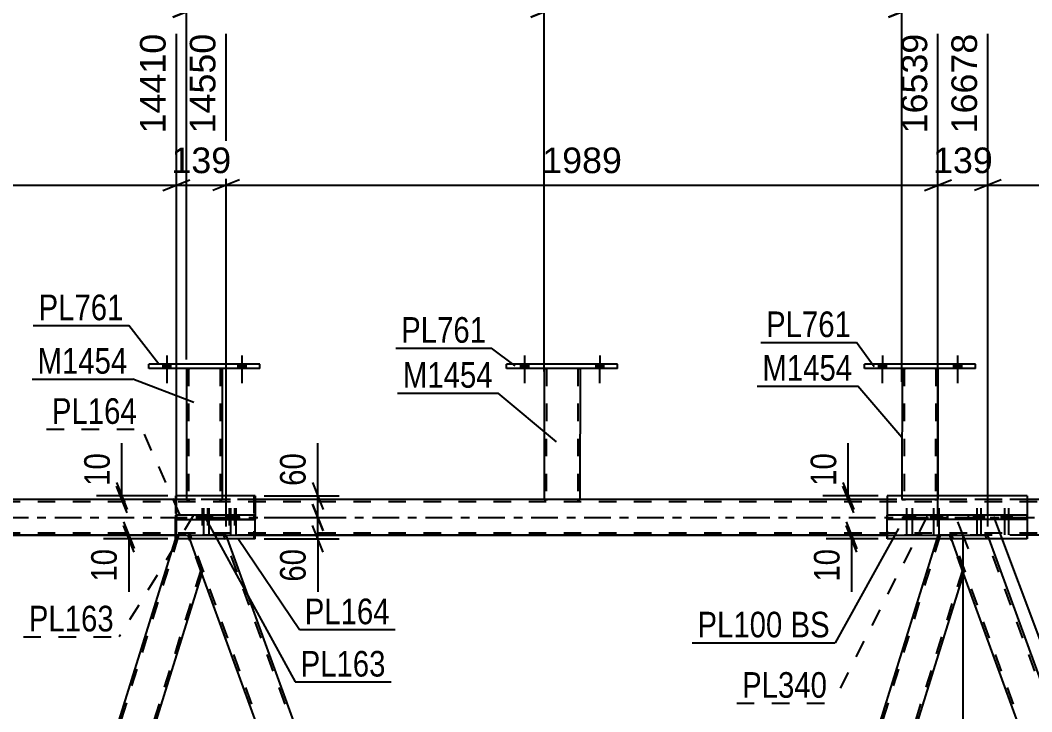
# Model space of a CAD drawing. Header units: millimetres. Extents: x -57 to 784, y -422 to 172.
# Drawn here: x 556.7 to 669.8, y -21.7 to 55.6 of the extents above; entities that cross this region are included whole.
import ezdxf

# ---------------------------------------------------------------- set-up
doc = ezdxf.new("R2010")
doc.units = ezdxf.units.MM
doc.linetypes.add('DXK_LINE_DOT2', pattern=[3.9198, 1.9599, -1.9599])
doc.linetypes.add('DXK_LINE_DOT3', pattern=[5.9187, 2.979, -0.9799, 0.9799, -0.9799])
doc.styles.add('Arial', font='ARIAL.TTF', dxfattribs={"height": 0.2})
doc.styles.add('Arial Narrow', font='ARIALN.TTF', dxfattribs={"height": 0.2})

# ---------------------------------------------------------------- blocks, each defined once
blk = doc.blocks.new('Bolt-122571766-3507 - 3505')
at = {"linetype": 'Continuous'}
for points in [[(664.01, 0.24), (663.29, 0.24), (663.29, -0.24), (664.01, -0.24)], [(664.47, 0.24), (663.75, 0.24), (663.75, -0.24), (664.47, -0.24)], [(667.11, 0.24), (666.39, 0.24), (666.39, -0.24), (667.11, -0.24)], [(667.57, 0.24), (666.85, 0.24), (666.85, -0.24), (667.57, -0.24)]]:
    blk.add_hatch(color=1, dxfattribs=at).paths.add_polyline_path(points)
at = {"color": 1, "linetype": 'Continuous'}
for p, q in [((663.29, 0.24), (663.29, -0.24)), ((663.65, 1.04), (663.65, -1.96)), ((663.75, 0.24), (663.75, -0.24)), ((664.01, 0.24), (664.01, -0.24)), ((664.11, 1.04), (664.11, -1.96)), ((664.47, 0.24), (664.47, -0.24)), ((666.39, 0.24), (666.39, -0.24)), ((666.75, 1.04), (666.75, -1.96)), ((666.85, 0.24), (666.85, -0.24)), ((667.11, 0.24), (667.11, -0.24)), ((667.21, 1.04), (667.21, -1.96)), ((667.57, 0.24), (667.57, -0.24))]:
    blk.add_line(p, q, dxfattribs=at)
blk = doc.blocks.new('Part-122571766-3620 - 3505')
at = {"color": 7, "linetype": 'DXK_LINE_DOT2'}
for p, q in [((669.31, 0.24), (653.65, 0.24)), ((653.65, 0.24), (653.65, -0.24)), ((660.37, 0.24), (660.37, -0.24)), ((662.74, -0.24), (662.74, 0.24)), ((669.31, 0.24), (669.31, -0.24)), ((669.31, -0.24), (653.65, -0.24))]:
    blk.add_line(p, q, dxfattribs=at)
blk = doc.blocks.new('Part-122571766-3652 - 3505')
at = {"color": 2, "linetype": 'Continuous'}
for p, q in [((660.37, 0.24), (653.65, 0.24)), ((653.65, 0.24), (653.65, -0.24)), ((669.31, 0.24), (660.37, 0.24)), ((660.37, -0.24), (660.37, 0.24)), ((662.73, -0.24), (662.73, 0.24)), ((669.31, 0.24), (669.31, -0.24)), ((669.31, -0.24), (653.65, -0.24))]:
    blk.add_line(p, q, dxfattribs=at)
blk = doc.blocks.new('Part-122571766-3635 - 3505')
at = {"color": 7, "linetype": 'DXK_LINE_DOT2'}
for p, q in [((653.65, 2.4), (653.65, -2.4)), ((669.31, 2.4), (653.65, 2.4)), ((669.31, 2), (669.31, -2)), ((669.31, -2.4), (653.65, -2.4))]:
    blk.add_line(p, q, dxfattribs=at)
at = {"color": 2, "linetype": 'Continuous'}
for p, q in [((669.31, 2.4), (669.31, 2.4)), ((669.31, 2.4), (669.31, 2)), ((669.31, -2.4), (669.31, -2)), ((669.31, -2.4), (669.31, -2.4))]:
    blk.add_line(p, q, dxfattribs=at)
blk = doc.blocks.new('Bolt-122571766-3636 - 3505')
at = {"color": 1, "linetype": 'DXK_LINE_DOT2'}
for p, q in [((576.72, 0.24), (576.72, -0.24)), ((577.08, 1.04), (577.08, -1.96)), ((577.32, 0.24), (577.32, -0.24)), ((577.44, 0.24), (577.44, -0.24)), ((577.68, 1.04), (577.68, -1.96)), ((578.04, 0.24), (578.04, -0.24)), ((579.73, 0.24), (579.73, -0.24)), ((580.09, 1.04), (580.09, -1.96)), ((580.33, 0.24), (580.33, -0.24)), ((580.45, 0.24), (580.45, -0.24)), ((580.69, 1.04), (580.69, -1.96)), ((581.05, 0.24), (581.05, -0.24))]:
    blk.add_line(p, q, dxfattribs=at)
blk = doc.blocks.new('Part-122571766-3657 - 3505')
at = {"color": 2, "linetype": 'Continuous'}
for p, q in [((669.31, 2.4), (653.65, 2.4)), ((653.65, 2.4), (653.65, 0.24)), ((669.31, 2.4), (669.31, 0.24)), ((653.65, -2.4), (653.65, -0.24)), ((669.31, -0.24), (669.31, -2.4)), ((669.31, -2.4), (653.65, -2.4))]:
    blk.add_line(p, q, dxfattribs=at)
at = {"color": 7, "linetype": 'DXK_LINE_DOT2'}
for p, q in [((653.65, -0.24), (653.65, 0.24)), ((669.31, -0.24), (669.31, 0.24))]:
    blk.add_line(p, q, dxfattribs=at)
blk = doc.blocks.new('Part-122571766-4053 - 3505')
at = {"color": 2, "linetype": 'Continuous'}
for p, q in [((615.31, 16.64), (615.3, 2)), ((619.31, 16.64), (619.3, 2)), ((615.34, 2), (615.3, 2)), ((615.44, 2), (615.34, 2)), ((615.6, 2), (615.44, 2)), ((619, 2), (615.6, 2)), ((619.16, 2), (619, 2)), ((619.26, 2), (619.16, 2)), ((619.3, 2), (619.26, 2))]:
    blk.add_line(p, q, dxfattribs=at)
at = {"color": 7, "linetype": 'DXK_LINE_DOT2'}
for p, q in [((615.31, 16.64), (615.31, 16.64)), ((615.31, 16.64), (615.31, 16.64)), ((615.31, 16.64), (615.31, 16.64)), ((615.34, 16.64), (615.31, 16.64)), ((615.31, 16.64), (615.34, 16.64)), ((615.45, 16.64), (615.34, 16.64)), ((615.34, 16.64), (615.45, 16.64)), ((615.6, 16.64), (615.45, 16.64)), ((615.45, 16.64), (615.6, 16.64)), ((615.55, 16.64), (615.54, 2)), ((615.55, 16.64), (615.55, 16.64)), ((615.56, 16.64), (615.55, 16.64)), ((615.55, 16.64), (615.56, 16.64)), ((615.62, 16.64), (615.56, 16.64)), ((615.56, 16.64), (615.62, 16.64)), ((619.01, 16.64), (615.6, 16.64)), ((619.01, 16.64), (615.6, 16.64)), ((618.92, 16.64), (615.62, 16.64)), ((615.62, 16.64), (615.69, 16.64)), ((618.99, 16.64), (615.69, 16.64)), ((618.99, 16.64), (618.92, 16.64)), ((619.05, 16.64), (618.99, 16.64)), ((618.99, 16.64), (619.05, 16.64)), ((619.01, 16.64), (619.16, 16.64)), ((619.16, 16.64), (619.01, 16.64)), ((619.07, 16.64), (619.05, 16.64)), ((619.05, 16.64), (619.07, 16.64)), ((619.07, 16.64), (619.06, 2)), ((619.07, 16.64), (619.07, 16.64)), ((619.16, 16.64), (619.27, 16.64)), ((619.27, 16.64), (619.16, 16.64)), ((619.27, 16.64), (619.31, 16.64)), ((619.31, 16.64), (619.27, 16.64)), ((619.31, 16.64), (619.31, 16.64)), ((619.31, 16.64), (619.31, 16.64)), ((619.31, 16.64), (619.31, 16.64)), ((615.3, 2), (615.34, 2)), ((615.34, 2), (615.44, 2)), ((615.44, 2), (615.6, 2)), ((615.56, 2), (615.54, 2)), ((615.54, 2), (615.56, 2)), ((615.61, 2), (615.56, 2)), ((615.56, 2), (615.6, 2)), ((619, 2), (615.6, 2)), ((615.6, 2), (615.61, 2)), ((618.91, 2), (615.61, 2)), ((615.61, 2), (615.69, 2)), ((618.99, 2), (615.69, 2)), ((618.99, 2), (618.91, 2)), ((619.04, 2), (618.99, 2)), ((618.99, 2), (619.04, 2)), ((619, 2), (619.16, 2)), ((619.06, 2), (619.04, 2)), ((619.04, 2), (619.06, 2)), ((619.16, 2), (619.26, 2)), ((619.26, 2), (619.3, 2))]:
    blk.add_line(p, q, dxfattribs=at)
blk = doc.blocks.new('Part-122571766-3698 - 3505')
at = {"color": 7, "linetype": 'DXK_LINE_DOT2'}
for p, q in [((664.89, -2), (660.64, -2)), ((662.18, -6.25), (660.64, -2)), ((705.3, -124), (660.89, -2)), ((709.04, -124), (664.64, -2)), ((665.04, -2.4), (664.89, -2)), ((705.3, -124), (705.32, -124))]:
    blk.add_line(p, q, dxfattribs=at)
at = {"color": 2, "linetype": 'Continuous'}
for p, q in [((709.3, -124), (665.04, -2.4)), ((705.04, -124), (662.18, -6.25)), ((709.26, -124), (705.04, -124)), ((709.3, -124), (709.26, -124))]:
    blk.add_line(p, q, dxfattribs=at)
blk = doc.blocks.new('Bolt-122571766-3902 - 3505')
at = {"linetype": 'Continuous'}
for points in [[(652.67, 16.64), (653.55, 16.64), (653.55, 17.12), (652.67, 17.12)], [(661.07, 16.64), (661.95, 16.64), (661.95, 17.12), (661.07, 17.12)]]:
    blk.add_hatch(color=1, dxfattribs=at).paths.add_polyline_path(points)
at = {"color": 1, "linetype": 'Continuous'}
for p, q in [((653.11, 18.12), (653.1, 15)), ((661.51, 18.12), (661.5, 15)), ((652.67, 17.12), (652.67, 16.64)), ((653.55, 17.12), (653.55, 16.64)), ((661.07, 17.12), (661.07, 16.64)), ((661.95, 17.12), (661.95, 16.64))]:
    blk.add_line(p, q, dxfattribs=at)
blk = doc.blocks.new('Part-122571766-3717 - 3505')
at = {"color": 2, "linetype": 'Continuous'}
for p, q in [((574.19, -2), (537.48, -119.75)), ((574.22, -2), (574.19, -2)), ((575.65, -2.4), (577.05, -6.25)), ((577.05, -6.25), (540.35, -124)), ((539.03, -124), (537.48, -119.75)), ((539.03, -124), (539.85, -124)), ((540.31, -124), (539.85, -124)), ((540.35, -124), (540.31, -124))]:
    blk.add_line(p, q, dxfattribs=at)
at = {"color": 7, "linetype": 'DXK_LINE_DOT2'}
for p, q in [((574.44, -2), (537.62, -120.12)), ((574.22, -2), (574.22, -2)), ((574.22, -2), (575.5, -2)), ((575.65, -2.4), (575.5, -2)), ((576.92, -5.88), (540.1, -124)), ((539.85, -124), (540.2, -124))]:
    blk.add_line(p, q, dxfattribs=at)
blk = doc.blocks.new('Part-122571766-4115 - 3505')
at = {"color": 2, "linetype": 'Continuous'}
for p, q in [((574.22, -2.4), (574.22, 2.4)), ((583, 2.4), (574.22, 2.4)), ((583, 2.4), (583, 0.24)), ((583, -2.4), (583, -0.24)), ((583, -2.4), (574.22, -2.4))]:
    blk.add_line(p, q, dxfattribs=at)
at = {"color": 7, "linetype": 'DXK_LINE_DOT2'}
blk.add_line((583, 0.24), (583, -0.24), dxfattribs=at)
blk = doc.blocks.new('Part-122571766-3743 - 3505')
at = {"color": 7, "linetype": 'DXK_LINE_DOT2'}
for p, q in [((579.76, -2), (575.5, -2)), ((577.05, -6.25), (575.5, -2)), ((620.16, -124), (575.76, -2)), ((623.91, -124), (579.5, -2)), ((579.91, -2.4), (579.76, -2)), ((619.91, -124), (617.87, -118.4)), ((624.16, -124), (622.13, -118.4)), ((624.16, -124), (619.91, -124))]:
    blk.add_line(p, q, dxfattribs=at)
at = {"color": 2, "linetype": 'Continuous'}
for p, q in [((622.13, -118.4), (579.91, -2.4)), ((617.87, -118.4), (577.05, -6.25))]:
    blk.add_line(p, q, dxfattribs=at)
blk = doc.blocks.new('Bolt-122571766-3904 - 3505')
at = {"color": 1, "linetype": 'DXK_LINE_DOT2'}
for p, q in [((663.29, 0.24), (663.29, -0.24)), ((663.65, 1.04), (663.65, -1.96)), ((663.76, 0.24), (663.76, -0.24)), ((664.01, 0.24), (664.01, -0.24)), ((664.12, 1.04), (664.12, -1.96)), ((664.48, 0.24), (664.48, -0.24)), ((666.39, 0.24), (666.39, -0.24)), ((666.75, 1.04), (666.75, -1.96)), ((666.85, 0.24), (666.85, -0.24)), ((667.11, 0.24), (667.11, -0.24)), ((667.21, 1.04), (667.21, -1.96)), ((667.57, 0.24), (667.57, -0.24))]:
    blk.add_line(p, q, dxfattribs=at)
blk = doc.blocks.new('Bolt-122571766-3801 - 3505')
at = {"linetype": 'Continuous'}
for points in [[(652.67, 16.64), (653.55, 16.64), (653.55, 17.12), (652.67, 17.12)], [(661.07, 16.64), (661.95, 16.64), (661.95, 17.12), (661.07, 17.12)]]:
    blk.add_hatch(color=1, dxfattribs=at).paths.add_polyline_path(points)
at = {"color": 1, "linetype": 'Continuous'}
for p, q in [((653.11, 18.12), (653.1, 15)), ((661.51, 18.12), (661.5, 15)), ((652.67, 17.12), (652.67, 16.64)), ((653.55, 17.12), (653.55, 16.64)), ((661.07, 17.12), (661.07, 16.64)), ((661.95, 17.12), (661.95, 16.64))]:
    blk.add_line(p, q, dxfattribs=at)
blk = doc.blocks.new('Bolt-122571766-3806 - 3505')
at = {"linetype": 'Continuous'}
for points in [[(612.67, 16.64), (613.55, 16.64), (613.55, 17.12), (612.67, 17.12)], [(621.07, 16.64), (621.95, 16.64), (621.95, 17.12), (621.07, 17.12)]]:
    blk.add_hatch(color=1, dxfattribs=at).paths.add_polyline_path(points)
at = {"color": 1, "linetype": 'Continuous'}
for p, q in [((613.11, 18.12), (613.1, 15)), ((621.51, 18.12), (621.5, 15)), ((612.67, 17.12), (612.67, 16.64)), ((613.55, 17.12), (613.55, 16.64)), ((621.07, 17.12), (621.07, 16.64)), ((621.95, 17.12), (621.95, 16.64))]:
    blk.add_line(p, q, dxfattribs=at)
blk = doc.blocks.new('Bolt-122571766-3807 - 3505')
at = {"linetype": 'Continuous'}
for points in [[(572.67, 16.64), (573.55, 16.64), (573.55, 17.12), (572.67, 17.12)], [(581.07, 16.64), (581.95, 16.64), (581.95, 17.12), (581.07, 17.12)]]:
    blk.add_hatch(color=1, dxfattribs=at).paths.add_polyline_path(points)
at = {"color": 1, "linetype": 'Continuous'}
for p, q in [((573.11, 18.12), (573.11, 15)), ((581.51, 18.12), (581.51, 15)), ((572.67, 17.12), (572.67, 16.64)), ((573.55, 17.12), (573.55, 16.64)), ((581.07, 17.12), (581.07, 16.64)), ((581.95, 17.12), (581.95, 16.64))]:
    blk.add_line(p, q, dxfattribs=at)
blk = doc.blocks.new('Part-122571766-3812 - 3505')
at = {"color": 7, "linetype": 'DXK_LINE_DOT2'}
for p, q in [((659.57, -2), (622.75, -120.12)), ((659.32, -2), (659.2, -2.4)), ((660.64, -2), (659.32, -2)), ((660.78, -2.4), (660.64, -2)), ((662.05, -5.88), (625.23, -124)), ((623.04, -118.4), (622.62, -119.75)), ((627.23, -118.4), (625.48, -124)), ((624.16, -124), (622.62, -119.75)), ((625.48, -124), (624.16, -124))]:
    blk.add_line(p, q, dxfattribs=at)
at = {"color": 2, "linetype": 'Continuous'}
for p, q in [((659.2, -2.4), (623.04, -118.4)), ((660.78, -2.4), (662.18, -6.25)), ((662.18, -6.25), (627.23, -118.4))]:
    blk.add_line(p, q, dxfattribs=at)
blk = doc.blocks.new('Part-122571766-3954 - 3505')
at = {"color": 2, "linetype": 'Continuous'}
for p, q in [((574.08, 2.4), (574.08, 2)), ((574.22, 2.4), (574.08, 2.4)), ((574.08, -2.35), (574.08, -2))]:
    blk.add_line(p, q, dxfattribs=at)
at = {"color": 7, "linetype": 'DXK_LINE_DOT2'}
for p, q in [((574.08, 2.4), (574.08, -2)), ((582.86, 2.4), (574.22, 2.4)), ((582.86, 2.4), (582.86, -2.4)), ((574.08, -2), (574.08, 2)), ((574.08, -2.4), (574.08, -2.35)), ((582.86, -2.4), (574.08, -2.4))]:
    blk.add_line(p, q, dxfattribs=at)
blk = doc.blocks.new('Bolt-122571766-3844 - 3505')
at = {"linetype": 'Continuous'}
for points in [[(572.67, 16.64), (573.55, 16.64), (573.55, 17.12), (572.67, 17.12)], [(581.07, 16.64), (581.95, 16.64), (581.95, 17.12), (581.07, 17.12)]]:
    blk.add_hatch(color=1, dxfattribs=at).paths.add_polyline_path(points)
at = {"color": 1, "linetype": 'Continuous'}
for p, q in [((573.11, 18.12), (573.11, 15)), ((581.51, 18.12), (581.51, 15)), ((572.67, 17.12), (572.67, 16.64)), ((573.55, 17.12), (573.55, 16.64)), ((581.07, 17.12), (581.07, 16.64)), ((581.95, 17.12), (581.95, 16.64))]:
    blk.add_line(p, q, dxfattribs=at)
blk = doc.blocks.new('Part-122571766-3849 - 3505')
at = {"color": 2, "linetype": 'Continuous'}
for p, q in [((575.31, 16.64), (575.31, 2.4)), ((579.31, 16.64), (579.31, 2.4))]:
    blk.add_line(p, q, dxfattribs=at)
at = {"color": 7, "linetype": 'DXK_LINE_DOT2'}
for p, q in [((575.31, 16.64), (575.31, 16.64)), ((575.31, 16.64), (575.31, 16.64)), ((575.31, 16.64), (575.31, 16.64)), ((575.35, 16.64), (575.31, 16.64)), ((575.31, 16.64), (575.35, 16.64)), ((575.45, 16.64), (575.35, 16.64)), ((575.35, 16.64), (575.45, 16.64)), ((575.61, 16.64), (575.45, 16.64)), ((575.45, 16.64), (575.61, 16.64)), ((575.55, 16.64), (575.55, 16.64)), ((575.55, 16.64), (575.55, 2)), ((575.57, 16.64), (575.55, 16.64)), ((575.55, 16.64), (575.57, 16.64)), ((575.62, 16.64), (575.57, 16.64)), ((575.57, 16.64), (575.62, 16.64)), ((579.01, 16.64), (575.61, 16.64)), ((579.01, 16.64), (575.61, 16.64)), ((578.92, 16.64), (575.62, 16.64)), ((575.62, 16.64), (575.7, 16.64)), ((579, 16.64), (575.7, 16.64)), ((579, 16.64), (578.92, 16.64)), ((579.05, 16.64), (579, 16.64)), ((579, 16.64), (579.05, 16.64)), ((579.01, 16.64), (579.17, 16.64)), ((579.17, 16.64), (579.01, 16.64)), ((579.07, 16.64), (579.05, 16.64)), ((579.05, 16.64), (579.07, 16.64)), ((579.07, 16.64), (579.07, 16.64)), ((579.07, 16.64), (579.07, 2)), ((579.17, 16.64), (579.27, 16.64)), ((579.27, 16.64), (579.17, 16.64)), ((579.27, 16.64), (579.31, 16.64)), ((579.31, 16.64), (579.27, 16.64)), ((579.31, 16.64), (579.31, 16.64)), ((579.31, 16.64), (579.31, 16.64)), ((579.31, 16.64), (579.31, 16.64)), ((575.31, 2.4), (575.31, 2)), ((579.31, 2.4), (579.31, 2)), ((575.34, 2), (575.31, 2)), ((575.31, 2), (575.34, 2)), ((575.45, 2), (575.34, 2)), ((575.34, 2), (575.45, 2)), ((575.6, 2), (575.45, 2)), ((575.45, 2), (575.6, 2)), ((575.56, 2), (575.55, 2)), ((575.55, 2), (575.56, 2)), ((575.62, 2), (575.56, 2)), ((575.56, 2), (575.62, 2)), ((579.01, 2), (575.6, 2)), ((579.01, 2), (575.6, 2)), ((578.92, 2), (575.62, 2)), ((575.62, 2), (575.69, 2)), ((579, 2), (575.69, 2)), ((579, 2), (578.92, 2)), ((579.05, 2), (579, 2)), ((579, 2), (579.05, 2)), ((579.01, 2), (579.17, 2)), ((579.17, 2), (579.01, 2)), ((579.07, 2), (579.05, 2)), ((579.05, 2), (579.07, 2)), ((579.17, 2), (579.27, 2)), ((579.27, 2), (579.17, 2)), ((579.27, 2), (579.31, 2)), ((579.31, 2), (579.27, 2))]:
    blk.add_line(p, q, dxfattribs=at)
blk = doc.blocks.new('Part-122571766-3889 - 3505')
at = {"color": 2, "linetype": 'Continuous'}
for p, q in [((571.11, 16.64), (571.11, 17.12)), ((583.51, 17.12), (571.11, 17.12)), ((583.51, 16.64), (583.51, 17.12)), ((583.51, 16.64), (571.11, 16.64))]:
    blk.add_line(p, q, dxfattribs=at)
blk = doc.blocks.new('Bolt-122571766-3899 - 3505')
at = {"linetype": 'Continuous'}
for points in [[(612.67, 16.64), (613.55, 16.64), (613.55, 17.12), (612.67, 17.12)], [(621.07, 16.64), (621.95, 16.64), (621.95, 17.12), (621.07, 17.12)]]:
    blk.add_hatch(color=1, dxfattribs=at).paths.add_polyline_path(points)
at = {"color": 1, "linetype": 'Continuous'}
for p, q in [((613.11, 18.12), (613.1, 15)), ((621.51, 18.12), (621.5, 15)), ((612.67, 17.12), (612.67, 16.64)), ((613.55, 17.12), (613.55, 16.64)), ((621.07, 17.12), (621.07, 16.64)), ((621.95, 17.12), (621.95, 16.64))]:
    blk.add_line(p, q, dxfattribs=at)
blk = doc.blocks.new('Bolt-122571766-3903 - 3505')
at = {"color": 1, "linetype": 'DXK_LINE_DOT2'}
for p, q in [((655.46, 0.24), (655.46, -0.24)), ((655.82, 1.04), (655.82, -1.96)), ((656.06, 0.24), (656.06, -0.24)), ((656.18, 0.24), (656.18, -0.24)), ((656.42, 1.04), (656.42, -1.96)), ((656.78, 0.24), (656.78, -0.24)), ((658.47, 0.24), (658.47, -0.24)), ((658.83, 1.04), (658.83, -1.96)), ((659.07, 0.24), (659.07, -0.24)), ((659.19, 0.24), (659.19, -0.24)), ((659.43, 1.04), (659.43, -1.96)), ((659.79, 0.24), (659.79, -0.24))]:
    blk.add_line(p, q, dxfattribs=at)
blk = doc.blocks.new('Part-122571766-3934 - 3505')
at = {"color": 2, "linetype": 'Continuous'}
for p, q in [((655.31, 16.64), (655.3, 2.4)), ((659.31, 16.64), (659.3, 2.4))]:
    blk.add_line(p, q, dxfattribs=at)
at = {"color": 7, "linetype": 'DXK_LINE_DOT2'}
for p, q in [((655.31, 16.64), (655.31, 16.64)), ((655.31, 16.64), (655.31, 16.64)), ((655.31, 16.64), (655.31, 16.64)), ((655.34, 16.64), (655.31, 16.64)), ((655.31, 16.64), (655.34, 16.64)), ((655.45, 16.64), (655.34, 16.64)), ((655.34, 16.64), (655.45, 16.64)), ((655.6, 16.64), (655.45, 16.64)), ((655.45, 16.64), (655.6, 16.64)), ((655.55, 16.64), (655.54, 2)), ((655.55, 16.64), (655.55, 16.64)), ((655.56, 16.64), (655.55, 16.64)), ((655.55, 16.64), (655.56, 16.64)), ((655.62, 16.64), (655.56, 16.64)), ((655.56, 16.64), (655.62, 16.64)), ((659.01, 16.64), (655.6, 16.64)), ((659.01, 16.64), (655.6, 16.64)), ((658.92, 16.64), (655.62, 16.64)), ((655.62, 16.64), (655.69, 16.64)), ((658.99, 16.64), (655.69, 16.64)), ((658.99, 16.64), (658.92, 16.64)), ((659.05, 16.64), (658.99, 16.64)), ((658.99, 16.64), (659.05, 16.64)), ((659.01, 16.64), (659.16, 16.64)), ((659.16, 16.64), (659.01, 16.64)), ((659.07, 16.64), (659.05, 16.64)), ((659.05, 16.64), (659.07, 16.64)), ((659.07, 16.64), (659.06, 2)), ((659.07, 16.64), (659.07, 16.64)), ((659.16, 16.64), (659.27, 16.64)), ((659.27, 16.64), (659.16, 16.64)), ((659.27, 16.64), (659.31, 16.64)), ((659.31, 16.64), (659.27, 16.64)), ((659.31, 16.64), (659.31, 16.64)), ((659.31, 16.64), (659.31, 16.64)), ((659.31, 16.64), (659.31, 16.64)), ((655.3, 2.4), (655.3, 2)), ((659.3, 2.4), (659.3, 2)), ((655.34, 2), (655.3, 2)), ((655.3, 2), (655.34, 2)), ((655.44, 2), (655.34, 2)), ((655.34, 2), (655.44, 2)), ((655.6, 2), (655.44, 2)), ((655.44, 2), (655.6, 2)), ((655.56, 2), (655.54, 2)), ((655.54, 2), (655.56, 2)), ((655.61, 2), (655.56, 2)), ((655.56, 2), (655.61, 2)), ((659, 2), (655.6, 2)), ((659, 2), (655.6, 2)), ((658.91, 2), (655.61, 2)), ((655.61, 2), (655.69, 2)), ((658.99, 2), (655.69, 2)), ((658.99, 2), (658.91, 2)), ((659.04, 2), (658.99, 2)), ((658.99, 2), (659.04, 2)), ((659, 2), (659.16, 2)), ((659.16, 2), (659, 2)), ((659.06, 2), (659.04, 2)), ((659.04, 2), (659.06, 2)), ((659.16, 2), (659.26, 2)), ((659.26, 2), (659.16, 2)), ((659.26, 2), (659.3, 2)), ((659.3, 2), (659.26, 2))]:
    blk.add_line(p, q, dxfattribs=at)
blk = doc.blocks.new('Part-122571766-3939 - 3505')
at = {"color": 2, "linetype": 'Continuous'}
for p, q in [((651.11, 16.64), (651.11, 17.12)), ((663.51, 17.12), (651.11, 17.12)), ((663.51, 16.64), (663.51, 17.12)), ((663.51, 16.64), (651.11, 16.64))]:
    blk.add_line(p, q, dxfattribs=at)
blk = doc.blocks.new('Part-122571766-3974 - 3505')
at = {"color": 7, "linetype": 'DXK_LINE_DOT2'}
for p, q in [((697.85, 1.76), (33.83, 1.76)), ((693.92, 2), (95.3, 2)), ((583, 2), (574.22, 2)), ((619.3, 2), (615.3, 2)), ((669.31, 2), (653.65, 2)), ((697.85, -1.76), (33.83, -1.76)), ((669.31, -2), (64.7, -2)), ((583, -2), (574.19, -2))]:
    blk.add_line(p, q, dxfattribs=at)
at = {"color": 2, "linetype": 'Continuous'}
for p, q in [((574.22, 2), (539.31, 2)), ((615.3, 2), (583, 2)), ((653.65, 2), (619.3, 2)), ((689.92, 2), (669.31, 2)), ((574.19, -2), (494.63, -2)), ((653.65, -2), (583, -2)), ((697.85, -2), (669.31, -2))]:
    blk.add_line(p, q, dxfattribs=at)
at = {"color": 7, "linetype": 'DXK_LINE_DOT3'}
blk.add_line((33.83, 0), (707.85, 0), dxfattribs=at)
blk = doc.blocks.new('Part-122571766-4078 - 3505')
at = {"color": 2, "linetype": 'Continuous'}
for p, q in [((611.11, 16.64), (611.11, 17.12)), ((623.51, 17.12), (611.11, 17.12)), ((623.51, 16.64), (623.51, 17.12)), ((623.51, 16.64), (611.11, 16.64))]:
    blk.add_line(p, q, dxfattribs=at)
blk = doc.blocks.new('Bolt-122571766-4084 - 3505')
at = {"linetype": 'Continuous'}
for points in [[(656.18, 0.24), (655.46, 0.24), (655.46, -0.24), (656.18, -0.24)], [(656.78, 0.24), (656.06, 0.24), (656.06, -0.24), (656.78, -0.24)], [(659.19, 0.24), (658.47, 0.24), (658.47, -0.24), (659.19, -0.24)], [(659.79, 0.24), (659.07, 0.24), (659.07, -0.24), (659.79, -0.24)]]:
    blk.add_hatch(color=1, dxfattribs=at).paths.add_polyline_path(points)
at = {"color": 1, "linetype": 'Continuous'}
for p, q in [((655.46, 0.24), (655.46, -0.24)), ((655.82, 1.04), (655.82, -1.96)), ((656.06, 0.24), (656.06, -0.24)), ((656.18, 0.24), (656.18, -0.24)), ((656.42, 1.04), (656.42, -1.96)), ((656.78, 0.24), (656.78, -0.24)), ((658.47, 0.24), (658.47, -0.24)), ((658.83, 1.04), (658.83, -1.96)), ((659.07, 0.24), (659.07, -0.24)), ((659.19, 0.24), (659.19, -0.24)), ((659.43, 1.04), (659.43, -1.96)), ((659.79, 0.24), (659.79, -0.24))]:
    blk.add_line(p, q, dxfattribs=at)
blk = doc.blocks.new('Part-122571766-4100 - 3505')
at = {"color": 2, "linetype": 'Continuous'}
for p, q in [((574.22, 0.24), (574.22, -0.24)), ((583, 0.24), (574.22, 0.24)), ((576.59, -0.24), (576.59, 0.24)), ((583, -0.24), (583, 0.24)), ((574.22, -0.24), (583, -0.24))]:
    blk.add_line(p, q, dxfattribs=at)
blk = doc.blocks.new('Bolt-122571766-4116 - 3505')
at = {"linetype": 'Continuous'}
for points in [[(577.58, 0.24), (576.86, 0.24), (576.86, -0.24), (577.58, -0.24)], [(578.18, 0.24), (577.46, 0.24), (577.46, -0.24), (578.18, -0.24)], [(580.59, 0.24), (579.87, 0.24), (579.87, -0.24), (580.59, -0.24)], [(581.19, 0.24), (580.47, 0.24), (580.47, -0.24), (581.19, -0.24)]]:
    blk.add_hatch(color=1, dxfattribs=at).paths.add_polyline_path(points)
at = {"color": 1, "linetype": 'Continuous'}
for p, q in [((576.86, 0.24), (576.86, -0.24)), ((577.22, 1.04), (577.22, -1.96)), ((577.46, 0.24), (577.46, -0.24)), ((577.58, 0.24), (577.58, -0.24)), ((577.82, 1.04), (577.82, -1.96)), ((578.18, 0.24), (578.18, -0.24)), ((579.87, 0.24), (579.87, -0.24)), ((580.23, 1.04), (580.23, -1.96)), ((580.47, 0.24), (580.47, -0.24)), ((580.59, 0.24), (580.59, -0.24)), ((580.83, 1.04), (580.83, -1.96)), ((581.19, 0.24), (581.19, -0.24))]:
    blk.add_line(p, q, dxfattribs=at)
blk = doc.blocks.new('Part-122571766-4136 - 3505')
at = {"color": 7, "linetype": 'DXK_LINE_DOT2'}
for p, q in [((582.86, 0.24), (574.08, 0.24)), ((574.08, 0.24), (574.08, -0.24)), ((576.45, 0.24), (576.45, -0.24)), ((582.86, 0.24), (582.86, -0.24)), ((582.86, -0.24), (574.08, -0.24))]:
    blk.add_line(p, q, dxfattribs=at)
blk = doc.blocks.new('StraightDimension-122571766-4503 - 3505')
at = {"color": 7, "linetype": 'Continuous'}
for p, q in [((659.32, -1), (659.32, 54.06)), ((664.89, -1), (664.89, 54.06)), ((657.82, 36.54), (660.82, 37.74)), ((666.39, 37.74), (663.39, 36.54)), ((659.32, 37.14), (664.89, 37.14))]:
    blk.add_line(p, q, dxfattribs=at)
at = {"color": 0}
blk.add_wipeout([(666.04, 37.89), (666.04, 42.09), (658.17, 42.09), (658.17, 37.89)], dxfattribs=at)
at = {"color": 3, "style": 'Arial'}
blk.add_text('139', height=2.865, dxfattribs=at).set_placement((658.77, 38.49))
at = {"color": 0, "linetype": 'Continuous'}
blk.add_wipeout([(664.29, 54.66), (660.09, 54.66), (660.09, 42.34), (664.29, 42.34)], dxfattribs=at)
at = {"color": 3, "linetype": 'Continuous', "style": 'Arial'}
blk.add_text('16678', height=2.865, rotation=90.0002, dxfattribs=at).set_placement((663.69, 42.94))
blk = doc.blocks.new('StraightDimension-122571766-4517 - 3505')
at = {"color": 7, "linetype": 'Continuous'}
for p, q in [((579.76, -1), (579.76, 54.06)), ((659.32, -1), (659.32, 54.06)), ((581.26, 37.74), (578.26, 36.54)), ((657.82, 36.54), (660.82, 37.74)), ((579.76, 37.14), (659.32, 37.14))]:
    blk.add_line(p, q, dxfattribs=at)
at = {"color": 0, "linetype": 'Continuous'}
blk.add_wipeout([(658.72, 54.66), (654.52, 54.66), (654.52, 42.34), (658.72, 42.34)], dxfattribs=at)
at = {"color": 0}
blk.add_wipeout([(624.59, 37.89), (624.59, 42.09), (614.49, 42.09), (614.49, 37.89)], dxfattribs=at)
at = {"color": 3, "linetype": 'Continuous', "style": 'Arial'}
blk.add_text('16539', height=2.865, rotation=90.0002, dxfattribs=at).set_placement((658.12, 42.94))
at = {"color": 3, "style": 'Arial'}
blk.add_text('1989', height=2.865, dxfattribs=at).set_placement((615.09, 38.49))
blk = doc.blocks.new('StraightDimension-122571766-4738 - 3505')
at = {"color": 7, "linetype": 'Continuous'}
for p, q in [((575.31, 17.64), (575.31, 68.95)), ((615.3, 16.31), (615.3, 68.95)), ((576.81, 57.13), (573.81, 55.93)), ((613.8, 55.93), (616.8, 57.13)), ((575.31, 56.53), (615.3, 56.53))]:
    blk.add_line(p, q, dxfattribs=at)
at = {"color": 0}
blk.add_wipeout([(600.36, 57.28), (600.36, 61.48), (590.26, 61.48), (590.26, 57.28)], dxfattribs=at)
at = {"color": 3, "style": 'Arial'}
blk.add_text('1000', height=2.865, dxfattribs=at).set_placement((590.86, 57.88))
at = {"color": 0, "linetype": 'Continuous'}
blk.add_wipeout([(614.7, 69.55), (610.5, 69.55), (610.5, 57.23), (614.7, 57.23)], dxfattribs=at)
at = {"color": 3, "linetype": 'Continuous', "style": 'Arial'}
blk.add_text('15438', height=2.865, rotation=90.0002, dxfattribs=at).set_placement((614.1, 57.83))
blk = doc.blocks.new('StraightDimension-122571766-4359 - 3505')
at = {"color": 7, "linetype": 'Continuous'}
for p, q in [((589.39, 1.5), (590.59, -1.5)), ((584, 0), (592.39, 0)), ((589.99, -2.4), (589.99, 0)), ((590.59, -3.9), (589.39, -0.9)), ((584, -2.4), (592.39, -2.4)), ((589.99, -2.4), (589.99, -8.31)), ((589.99, -2.4), (589.99, -8.31))]:
    blk.add_line(p, q, dxfattribs=at)
at = {"color": 0}
blk.add_wipeout([(589.24, -2.93), (585.04, -2.93), (585.04, -7.78), (589.24, -7.78)], dxfattribs=at)
at = {"color": 3, "style": 'Arial Narrow'}
blk.add_text('60', height=2.863, rotation=90.0002, dxfattribs=at).set_placement((588.64, -7.18))
blk = doc.blocks.new('StraightDimension-122571766-4413 - 3505')
at = {"color": 7, "linetype": 'Continuous'}
for p, q in [((649.3, 2.4), (649.3, 8.31)), ((649.3, 2.4), (649.3, 8.31)), ((648.7, 3.9), (649.9, 0.9)), ((649.9, 0.5), (648.7, 3.5)), ((652.65, 2.4), (646.45, 2.4)), ((649.3, 2), (649.3, 2.4)), ((652.65, 2), (646.45, 2))]:
    blk.add_line(p, q, dxfattribs=at)
at = {"color": 0}
blk.add_wipeout([(648.55, 7.78), (644.35, 7.78), (644.35, 2.93), (648.55, 2.93)], dxfattribs=at)
at = {"color": 3, "style": 'Arial Narrow'}
blk.add_text('10', height=2.863, rotation=90.0002, dxfattribs=at).set_placement((647.95, 3.53))
blk = doc.blocks.new('StraightDimension-122571766-4730 - 3505')
at = {"color": 7, "linetype": 'Continuous'}
for p, q in [((615.3, 16.31), (615.3, 68.95)), ((655.3, 15.16), (655.3, 68.95)), ((616.8, 57.13), (613.8, 55.93)), ((653.8, 55.93), (656.8, 57.13)), ((615.3, 56.53), (655.3, 56.53))]:
    blk.add_line(p, q, dxfattribs=at)
at = {"color": 0}
blk.add_wipeout([(640.35, 57.28), (640.35, 61.48), (630.26, 61.48), (630.26, 57.28)], dxfattribs=at)
at = {"color": 3, "style": 'Arial'}
blk.add_text('1000', height=2.865, dxfattribs=at).set_placement((630.86, 57.88))
at = {"color": 0, "linetype": 'Continuous'}
blk.add_wipeout([(654.7, 69.55), (650.5, 69.55), (650.5, 57.23), (654.7, 57.23)], dxfattribs=at)
at = {"color": 3, "linetype": 'Continuous', "style": 'Arial'}
blk.add_text('16438', height=2.865, rotation=90.0002, dxfattribs=at).set_placement((654.1, 57.83))
blk = doc.blocks.new('StraightDimension-122571766-4328 - 3505')
at = {"color": 7, "linetype": 'Continuous'}
for p, q in [((568.1, 2.4), (568.1, 8.31)), ((568.1, 2.4), (568.1, 8.31)), ((567.5, 3.9), (568.7, 0.9)), ((568.7, 0.5), (567.5, 3.5)), ((573.22, 2.4), (565.25, 2.4)), ((568.1, 2), (568.1, 2.4)), ((573.22, 2), (565.25, 2))]:
    blk.add_line(p, q, dxfattribs=at)
at = {"color": 0}
blk.add_wipeout([(567.35, 7.78), (563.15, 7.78), (563.15, 2.92), (567.35, 2.92)], dxfattribs=at)
at = {"color": 3, "style": 'Arial Narrow'}
blk.add_text('10', height=2.863, rotation=90.0002, dxfattribs=at).set_placement((566.75, 3.53))
blk = doc.blocks.new('StraightDimension-122571766-4351 - 3505')
at = {"color": 7, "linetype": 'Continuous'}
for p, q in [((568.28, -0.49), (569.48, -3.49)), ((569.48, -3.9), (568.28, -0.9)), ((573.22, -1.99), (566.03, -1.99)), ((568.88, -2.4), (568.88, -1.99)), ((573.22, -2.4), (566.03, -2.4)), ((568.88, -2.4), (568.88, -8.31)), ((568.88, -2.4), (568.88, -8.31))]:
    blk.add_line(p, q, dxfattribs=at)
at = {"color": 0}
blk.add_wipeout([(568.13, -2.93), (563.93, -2.93), (563.93, -7.78), (568.13, -7.78)], dxfattribs=at)
at = {"color": 3, "style": 'Arial Narrow'}
blk.add_text('10', height=2.863, rotation=90.0002, dxfattribs=at).set_placement((567.53, -7.18))
blk = doc.blocks.new('StraightDimension-122571766-4368 - 3505')
at = {"color": 7, "linetype": 'Continuous'}
for p, q in [((589.99, 2.4), (589.99, 8.31)), ((589.99, 2.4), (589.99, 8.31)), ((589.39, 3.9), (590.59, 0.9)), ((584, 2.4), (592.39, 2.4)), ((589.99, 0), (589.99, 2.4)), ((590.59, -1.5), (589.39, 1.5)), ((584, 0), (592.39, 0))]:
    blk.add_line(p, q, dxfattribs=at)
at = {"color": 0}
blk.add_wipeout([(589.24, 7.78), (585.04, 7.78), (585.04, 2.92), (589.24, 2.92)], dxfattribs=at)
at = {"color": 3, "style": 'Arial Narrow'}
blk.add_text('60', height=2.863, rotation=90.0002, dxfattribs=at).set_placement((588.64, 3.53))
blk = doc.blocks.new('StraightDimension-122571766-4378 - 3505')
at = {"color": 7, "linetype": 'Continuous'}
for p, q in [((649.07, -0.5), (650.27, -3.5)), ((650.27, -3.9), (649.07, -0.9)), ((652.65, -2), (646.82, -2)), ((649.67, -2.4), (649.67, -2)), ((652.65, -2.4), (646.82, -2.4)), ((649.67, -2.4), (649.67, -8.31)), ((649.67, -2.4), (649.67, -8.31))]:
    blk.add_line(p, q, dxfattribs=at)
at = {"color": 0}
blk.add_wipeout([(648.92, -2.93), (644.72, -2.93), (644.72, -7.78), (648.92, -7.78)], dxfattribs=at)
at = {"color": 3, "style": 'Arial Narrow'}
blk.add_text('10', height=2.863, rotation=90.0002, dxfattribs=at).set_placement((648.32, -7.18))
blk = doc.blocks.new('StraightDimension-122571766-4402 - 3505')
at = {"color": 7, "linetype": 'Continuous'}
for p, q in [((662.73, -3.5), (661.53, -0.5)), ((348.81, -2), (664.53, -2)), ((662.13, -124), (662.13, -2))]:
    blk.add_line(p, q, dxfattribs=at)
blk = doc.blocks.new('StraightDimension-122571766-4494 - 3505')
at = {"color": 7, "linetype": 'Continuous'}
for p, q in [((664.89, -1), (664.89, 54.06)), ((697.85, 3), (697.85, 49.56)), ((666.39, 37.74), (663.39, 36.54)), ((696.35, 36.54), (699.35, 37.74)), ((664.89, 37.14), (697.85, 37.14))]:
    blk.add_line(p, q, dxfattribs=at)
at = {"color": 0}
blk.add_wipeout([(685.31, 37.89), (685.31, 42.09), (677.44, 42.09), (677.44, 37.89)], dxfattribs=at)
at = {"color": 3, "style": 'Arial'}
blk.add_text('824', height=2.865, dxfattribs=at).set_placement((678.04, 38.49))
at = {"color": 0, "linetype": 'Continuous'}
blk.add_wipeout([(697.25, 50.16), (693.05, 50.16), (693.05, 37.84), (697.25, 37.84)], dxfattribs=at)
at = {"color": 3, "linetype": 'Continuous', "style": 'Arial'}
blk.add_text('17502', height=2.865, rotation=90.0002, dxfattribs=at).set_placement((696.65, 38.44))
blk = doc.blocks.new('StraightDimension-122571766-4531 - 3505')
at = {"color": 7, "linetype": 'Continuous'}
for p, q in [((574.19, -1), (574.19, 54.06)), ((579.76, -1), (579.76, 54.06)), ((572.69, 36.54), (575.69, 37.74)), ((581.26, 37.74), (578.26, 36.54)), ((574.19, 37.14), (579.76, 37.14))]:
    blk.add_line(p, q, dxfattribs=at)
at = {"color": 0}
blk.add_wipeout([(580.91, 37.89), (580.91, 42.09), (573.04, 42.09), (573.04, 37.89)], dxfattribs=at)
at = {"color": 3, "style": 'Arial'}
blk.add_text('139', height=2.865, dxfattribs=at).set_placement((573.64, 38.49))
at = {"color": 0, "linetype": 'Continuous'}
blk.add_wipeout([(579.16, 54.66), (574.96, 54.66), (574.96, 42.34), (579.16, 42.34)], dxfattribs=at)
at = {"color": 3, "linetype": 'Continuous', "style": 'Arial'}
blk.add_text('14550', height=2.865, rotation=90.0002, dxfattribs=at).set_placement((578.56, 42.94))
blk = doc.blocks.new('StraightDimension-122571766-4545 - 3505')
at = {"color": 7, "linetype": 'Continuous'}
for p, q in [((494.63, -1), (494.63, 54.06)), ((574.19, -1), (574.19, 54.06)), ((496.13, 37.74), (493.13, 36.54)), ((572.69, 36.54), (575.69, 37.74)), ((494.63, 37.14), (574.19, 37.14))]:
    blk.add_line(p, q, dxfattribs=at)
at = {"color": 0, "linetype": 'Continuous'}
blk.add_wipeout([(573.59, 54.66), (569.39, 54.66), (569.39, 42.34), (573.59, 42.34)], dxfattribs=at)
at = {"color": 0}
blk.add_wipeout([(539.45, 37.89), (539.45, 42.09), (529.36, 42.09), (529.36, 37.89)], dxfattribs=at)
at = {"color": 3, "linetype": 'Continuous', "style": 'Arial'}
blk.add_text('14410', height=2.865, rotation=90.0002, dxfattribs=at).set_placement((572.99, 42.94))
at = {"color": 3, "style": 'Arial'}
blk.add_text('1989', height=2.865, dxfattribs=at).set_placement((529.96, 38.49))
blk = doc.blocks.new('StraightDimension-122571766-4722 - 3505')
at = {"color": 7, "linetype": 'Continuous'}
for p, q in [((655.3, 15.16), (655.3, 68.95)), ((689.92, 16.17), (689.92, 68.95)), ((656.8, 57.13), (653.8, 55.93)), ((688.42, 55.93), (691.42, 57.13)), ((655.3, 56.53), (689.92, 56.53))]:
    blk.add_line(p, q, dxfattribs=at)
at = {"color": 0}
blk.add_wipeout([(676.55, 57.28), (676.55, 61.48), (668.68, 61.48), (668.68, 57.28)], dxfattribs=at)
at = {"color": 3, "style": 'Arial'}
blk.add_text('865', height=2.865, dxfattribs=at).set_placement((669.28, 57.88))
at = {"color": 0, "linetype": 'Continuous'}
blk.add_wipeout([(689.32, 69.55), (685.12, 69.55), (685.12, 57.23), (689.32, 57.23)], dxfattribs=at)
at = {"color": 3, "linetype": 'Continuous', "style": 'Arial'}
blk.add_text('17304', height=2.865, rotation=90.0002, dxfattribs=at).set_placement((688.72, 57.83))
blk = doc.blocks.new('StraightDimension-122571766-4746 - 3505')
at = {"color": 7, "linetype": 'Continuous'}
for p, q in [((535.31, 16.34), (535.31, 68.95)), ((575.31, 17.64), (575.31, 68.95)), ((536.81, 57.13), (533.81, 55.93)), ((573.81, 55.93), (576.81, 57.13)), ((535.31, 56.53), (575.31, 56.53))]:
    blk.add_line(p, q, dxfattribs=at)
at = {"color": 0}
blk.add_wipeout([(560.36, 57.28), (560.36, 61.48), (550.26, 61.48), (550.26, 57.28)], dxfattribs=at)
at = {"color": 3, "style": 'Arial'}
blk.add_text('1000', height=2.865, dxfattribs=at).set_placement((550.86, 57.88))
at = {"color": 0, "linetype": 'Continuous'}
blk.add_wipeout([(574.71, 69.55), (570.51, 69.55), (570.51, 57.23), (574.71, 57.23)], dxfattribs=at)
at = {"color": 3, "linetype": 'Continuous', "style": 'Arial'}
blk.add_text('14438', height=2.865, rotation=90.0002, dxfattribs=at).set_placement((574.11, 57.83))
blk = doc.blocks.new('Mark-122571766-4049 - 3505')
at = {"color": 30, "linetype": 'Continuous'}
for p in [(598.91, 13.9), (616.68, 8.44)]:
    blk.add_line(p, (610.16, 13.9), dxfattribs=at)
at = {"color": 0}
blk.add_wipeout([(609.56, 14.5), (609.56, 17.5), (599.51, 17.5), (599.51, 14.5)], dxfattribs=at)
blk.add_wipeout([(609.56, 14.5), (609.56, 17.5), (599.51, 17.5), (599.51, 14.5)], dxfattribs=at)
at = {"color": 3, "style": 'Arial Narrow'}
blk.add_text('M1454', height=2.863, dxfattribs=at).set_placement((599.51, 14.5))
blk = doc.blocks.new('Mark-122571766-3648 - 3505')
at = {"color": 30, "linetype": 'Continuous'}
for p, q in [((665.52, 0.12), (671.16, -14.89)), ((671.16, -14.89), (681.86, -14.89))]:
    blk.add_line(p, q, dxfattribs=at)
at = {"color": 0}
blk.add_wipeout([(681.26, -14.29), (681.26, -11.29), (671.76, -11.29), (671.76, -14.29)], dxfattribs=at)
blk.add_wipeout([(681.26, -14.29), (681.26, -11.29), (671.76, -11.29), (671.76, -14.29)], dxfattribs=at)
at = {"color": 3, "style": 'Arial Narrow'}
blk.add_text('PL341', height=2.863, dxfattribs=at).set_placement((671.76, -14.29))
blk = doc.blocks.new('Mark-122571766-3885 - 3505')
at = {"color": 30, "linetype": 'Continuous'}
for p in [(558.19, 21.45), (572.22, 17.12)]:
    blk.add_line(p, (568.89, 21.45), dxfattribs=at)
at = {"color": 0}
blk.add_wipeout([(568.29, 22.05), (568.29, 25.05), (558.79, 25.05), (558.79, 22.05)], dxfattribs=at)
blk.add_wipeout([(568.29, 22.05), (568.29, 25.05), (558.79, 25.05), (558.79, 22.05)], dxfattribs=at)
at = {"color": 3, "style": 'Arial Narrow'}
blk.add_text('PL761', height=2.863, dxfattribs=at).set_placement((558.79, 22.05))
blk = doc.blocks.new('Mark-122571766-3616 - 3505')
at = {"color": 30, "linetype": 'DXK_LINE_DOT2'}
for p in [(658.12, 0.15), (636.83, -20.76)]:
    blk.add_line(p, (647.54, -20.76), dxfattribs=at)
at = {"color": 0}
blk.add_wipeout([(646.94, -20.16), (646.94, -17.16), (637.43, -17.16), (637.43, -20.16)], dxfattribs=at)
blk.add_wipeout([(646.94, -20.16), (646.94, -17.16), (637.43, -17.16), (637.43, -20.16)], dxfattribs=at)
at = {"color": 3, "style": 'Arial Narrow'}
blk.add_text('PL340', height=2.863, dxfattribs=at).set_placement((637.43, -20.16))
blk = doc.blocks.new('Mark-122571766-3845 - 3505')
at = {"color": 30, "linetype": 'Continuous'}
for p in [(558.07, 15.47), (576.13, 12.86)]:
    blk.add_line(p, (569.32, 15.47), dxfattribs=at)
at = {"color": 0}
blk.add_wipeout([(568.72, 16.07), (568.72, 19.07), (558.67, 19.07), (558.67, 16.07)], dxfattribs=at)
blk.add_wipeout([(568.72, 16.07), (568.72, 19.07), (558.67, 19.07), (558.67, 16.07)], dxfattribs=at)
at = {"color": 3, "style": 'Arial Narrow'}
blk.add_text('M1454', height=2.863, dxfattribs=at).set_placement((558.67, 16.07))
blk = doc.blocks.new('Mark-122571766-3930 - 3505')
at = {"color": 30, "linetype": 'Continuous'}
for p in [(639.1, 14.69), (655.3, 8.95)]:
    blk.add_line(p, (650.35, 14.69), dxfattribs=at)
at = {"color": 0}
blk.add_wipeout([(649.75, 15.29), (649.75, 18.29), (639.7, 18.29), (639.7, 15.29)], dxfattribs=at)
blk.add_wipeout([(649.75, 15.29), (649.75, 18.29), (639.7, 18.29), (639.7, 15.29)], dxfattribs=at)
at = {"color": 3, "style": 'Arial Narrow'}
blk.add_text('M1454', height=2.863, dxfattribs=at).set_placement((639.7, 15.29))
blk = doc.blocks.new('Mark-122571766-3935 - 3505')
at = {"color": 30, "linetype": 'Continuous'}
for p in [(639.51, 19.56), (652.19, 16.84)]:
    blk.add_line(p, (650.21, 19.56), dxfattribs=at)
at = {"color": 0}
blk.add_wipeout([(649.61, 20.16), (649.61, 23.16), (640.11, 23.16), (640.11, 20.16)], dxfattribs=at)
blk.add_wipeout([(649.61, 20.16), (649.61, 23.16), (640.11, 23.16), (640.11, 20.16)], dxfattribs=at)
at = {"color": 3, "style": 'Arial Narrow'}
blk.add_text('PL761', height=2.863, dxfattribs=at).set_placement((640.11, 20.16))
blk = doc.blocks.new('Mark-122571766-3950 - 3505')
at = {"color": 30, "linetype": 'DXK_LINE_DOT2'}
for p in [(559.68, 9.86), (574.59, 0.33)]:
    blk.add_line(p, (570.38, 9.86), dxfattribs=at)
at = {"color": 0}
blk.add_wipeout([(569.78, 10.46), (569.78, 13.46), (560.28, 13.46), (560.28, 10.46)], dxfattribs=at)
blk.add_wipeout([(569.78, 10.46), (569.78, 13.46), (560.28, 13.46), (560.28, 10.46)], dxfattribs=at)
at = {"color": 3, "style": 'Arial Narrow'}
blk.add_text('PL164', height=2.863, dxfattribs=at).set_placement((560.28, 10.46))
blk = doc.blocks.new('Mark-122571766-4074 - 3505')
at = {"color": 30, "linetype": 'Continuous'}
for p in [(598.72, 18.93), (612.08, 16.96)]:
    blk.add_line(p, (609.42, 18.93), dxfattribs=at)
at = {"color": 0}
blk.add_wipeout([(608.82, 19.53), (608.82, 22.53), (599.32, 22.53), (599.32, 19.53)], dxfattribs=at)
blk.add_wipeout([(608.82, 19.53), (608.82, 22.53), (599.32, 22.53), (599.32, 19.53)], dxfattribs=at)
at = {"color": 3, "style": 'Arial Narrow'}
blk.add_text('PL761', height=2.863, dxfattribs=at).set_placement((599.32, 19.53))
blk = doc.blocks.new('Mark-122571766-4096 - 3505')
at = {"color": 30, "linetype": 'Continuous'}
for p, q in [((577.52, -0.24), (587.48, -18.39)), ((587.48, -18.39), (598.19, -18.39))]:
    blk.add_line(p, q, dxfattribs=at)
at = {"color": 0}
blk.add_wipeout([(597.59, -17.79), (597.59, -14.79), (588.08, -14.79), (588.08, -17.79)], dxfattribs=at)
blk.add_wipeout([(597.59, -17.79), (597.59, -14.79), (588.08, -14.79), (588.08, -17.79)], dxfattribs=at)
at = {"color": 3, "style": 'Arial Narrow'}
blk.add_text('PL163', height=2.863, dxfattribs=at).set_placement((588.08, -17.79))
blk = doc.blocks.new('Mark-122571766-4111 - 3505')
at = {"color": 30, "linetype": 'Continuous'}
for p, q in [((581.05, -2.32), (587.94, -12.54)), ((587.94, -12.54), (598.65, -12.54))]:
    blk.add_line(p, q, dxfattribs=at)
at = {"color": 0}
blk.add_wipeout([(598.05, -11.94), (598.05, -8.94), (588.54, -8.94), (588.54, -11.94)], dxfattribs=at)
blk.add_wipeout([(598.05, -11.94), (598.05, -8.94), (588.54, -8.94), (588.54, -11.94)], dxfattribs=at)
at = {"color": 3, "style": 'Arial Narrow'}
blk.add_text('PL164', height=2.863, dxfattribs=at).set_placement((588.54, -11.94))
blk = doc.blocks.new('Mark-122571766-4132 - 3505')
at = {"color": 30, "linetype": 'DXK_LINE_DOT2'}
for p in [(576.12, 0.24), (557.1, -13.34)]:
    blk.add_line(p, (567.81, -13.34), dxfattribs=at)
at = {"color": 0}
blk.add_wipeout([(567.21, -12.74), (567.21, -9.74), (557.7, -9.74), (557.7, -12.74)], dxfattribs=at)
blk.add_wipeout([(567.21, -12.74), (567.21, -9.74), (557.7, -9.74), (557.7, -12.74)], dxfattribs=at)
at = {"color": 3, "style": 'Arial Narrow'}
blk.add_text('PL163', height=2.863, dxfattribs=at).set_placement((557.7, -12.74))
blk = doc.blocks.new('MarkSet-122571766-5448 - 3505')
at = {"color": 30, "linetype": 'Continuous'}
for p in [(654.91, -1.25), (631.84, -14.01)]:
    blk.add_line(p, (647.83, -14.01), dxfattribs=at)
at = {"color": 0}
for points in [[(641.94, -13.41), (641.94, -10.41), (632.44, -10.41), (632.44, -13.41)], [(647.23, -13.41), (647.23, -10.41), (642.84, -10.41), (642.84, -13.41)]]:
    blk.add_wipeout(points, dxfattribs=at)
for points in [[(641.94, -13.41), (641.94, -10.41), (632.44, -10.41), (632.44, -13.41)], [(647.23, -13.41), (647.23, -10.41), (642.84, -10.41), (642.84, -13.41)]]:
    blk.add_wipeout(points, dxfattribs=at)
at = {"color": 3, "style": 'Arial Narrow'}
for s, p in [('PL100', (632.44, -13.41)), ('BS', (642.84, -13.41))]:
    blk.add_text(s, height=2.863, dxfattribs=at).set_placement(p)

msp = doc.modelspace()

# ---------------------------------------------------------------- block references
for name in ['Bolt-122571766-3807 - 3505', 'Bolt-122571766-3844 - 3505', 'Bolt-122571766-3806 - 3505', 'Bolt-122571766-3899 - 3505', 'Bolt-122571766-3902 - 3505', 'Bolt-122571766-3801 - 3505', 'Part-122571766-3889 - 3505', 'Part-122571766-4078 - 3505', 'Part-122571766-3939 - 3505', 'Part-122571766-3849 - 3505', 'Part-122571766-4053 - 3505', 'Part-122571766-3934 - 3505', 'Part-122571766-3954 - 3505', 'Part-122571766-4115 - 3505', 'Part-122571766-3635 - 3505', 'Part-122571766-3657 - 3505', 'Part-122571766-3974 - 3505', 'Part-122571766-4136 - 3505', 'Part-122571766-4100 - 3505', 'Bolt-122571766-3636 - 3505', 'Bolt-122571766-4116 - 3505', 'Part-122571766-3620 - 3505', 'Part-122571766-3652 - 3505', 'Bolt-122571766-3903 - 3505', 'Bolt-122571766-4084 - 3505', 'Bolt-122571766-3507 - 3505', 'Bolt-122571766-3904 - 3505', 'Part-122571766-3717 - 3505', 'Part-122571766-3743 - 3505', 'Part-122571766-3812 - 3505', 'Part-122571766-3698 - 3505']:
    msp.add_blockref(name, (0, 0))

# ---------------------------------------------------------------- next in the draw order: block references
for name in ['StraightDimension-122571766-4503 - 3505', 'StraightDimension-122571766-4328 - 3505', 'StraightDimension-122571766-4351 - 3505']:
    msp.add_blockref(name, (0, 0))

# ---------------------------------------------------------------- next in the draw order: block references
msp.add_blockref('StraightDimension-122571766-4517 - 3505', (0, 0))

# ---------------------------------------------------------------- next in the draw order: block references
for name in ['StraightDimension-122571766-4738 - 3505', 'StraightDimension-122571766-4413 - 3505', 'StraightDimension-122571766-4359 - 3505', 'StraightDimension-122571766-4378 - 3505']:
    msp.add_blockref(name, (0, 0))

# ---------------------------------------------------------------- next in the draw order: block references
for name in ['StraightDimension-122571766-4730 - 3505', 'StraightDimension-122571766-4368 - 3505']:
    msp.add_blockref(name, (0, 0))

# ---------------------------------------------------------------- next in the draw order: block references
for name in ['Mark-122571766-4049 - 3505', 'StraightDimension-122571766-4402 - 3505']:
    msp.add_blockref(name, (0, 0))

# ---------------------------------------------------------------- next in the draw order: block references
for name in ['StraightDimension-122571766-4531 - 3505', 'StraightDimension-122571766-4494 - 3505', 'Mark-122571766-4074 - 3505', 'Mark-122571766-3616 - 3505']:
    msp.add_blockref(name, (0, 0))

# ---------------------------------------------------------------- next in the draw order: block references
for name in ['StraightDimension-122571766-4722 - 3505', 'StraightDimension-122571766-4545 - 3505', 'Mark-122571766-3648 - 3505', 'Mark-122571766-4096 - 3505', 'MarkSet-122571766-5448 - 3505']:
    msp.add_blockref(name, (0, 0))

# ---------------------------------------------------------------- next in the draw order: block references
for name in ['StraightDimension-122571766-4746 - 3505', 'Mark-122571766-3930 - 3505', 'Mark-122571766-4111 - 3505']:
    msp.add_blockref(name, (0, 0))

# ---------------------------------------------------------------- next in the draw order: block references
for name in ['Mark-122571766-3885 - 3505', 'Mark-122571766-3935 - 3505']:
    msp.add_blockref(name, (0, 0))

# ---------------------------------------------------------------- next in the draw order: block references
msp.add_blockref('Mark-122571766-3845 - 3505', (0, 0))

# ---------------------------------------------------------------- next in the draw order: block references
msp.add_blockref('Mark-122571766-3950 - 3505', (0, 0))

# ---------------------------------------------------------------- next in the draw order: block references
msp.add_blockref('Mark-122571766-4132 - 3505', (0, 0))

doc.saveas('drawing.dxf')
